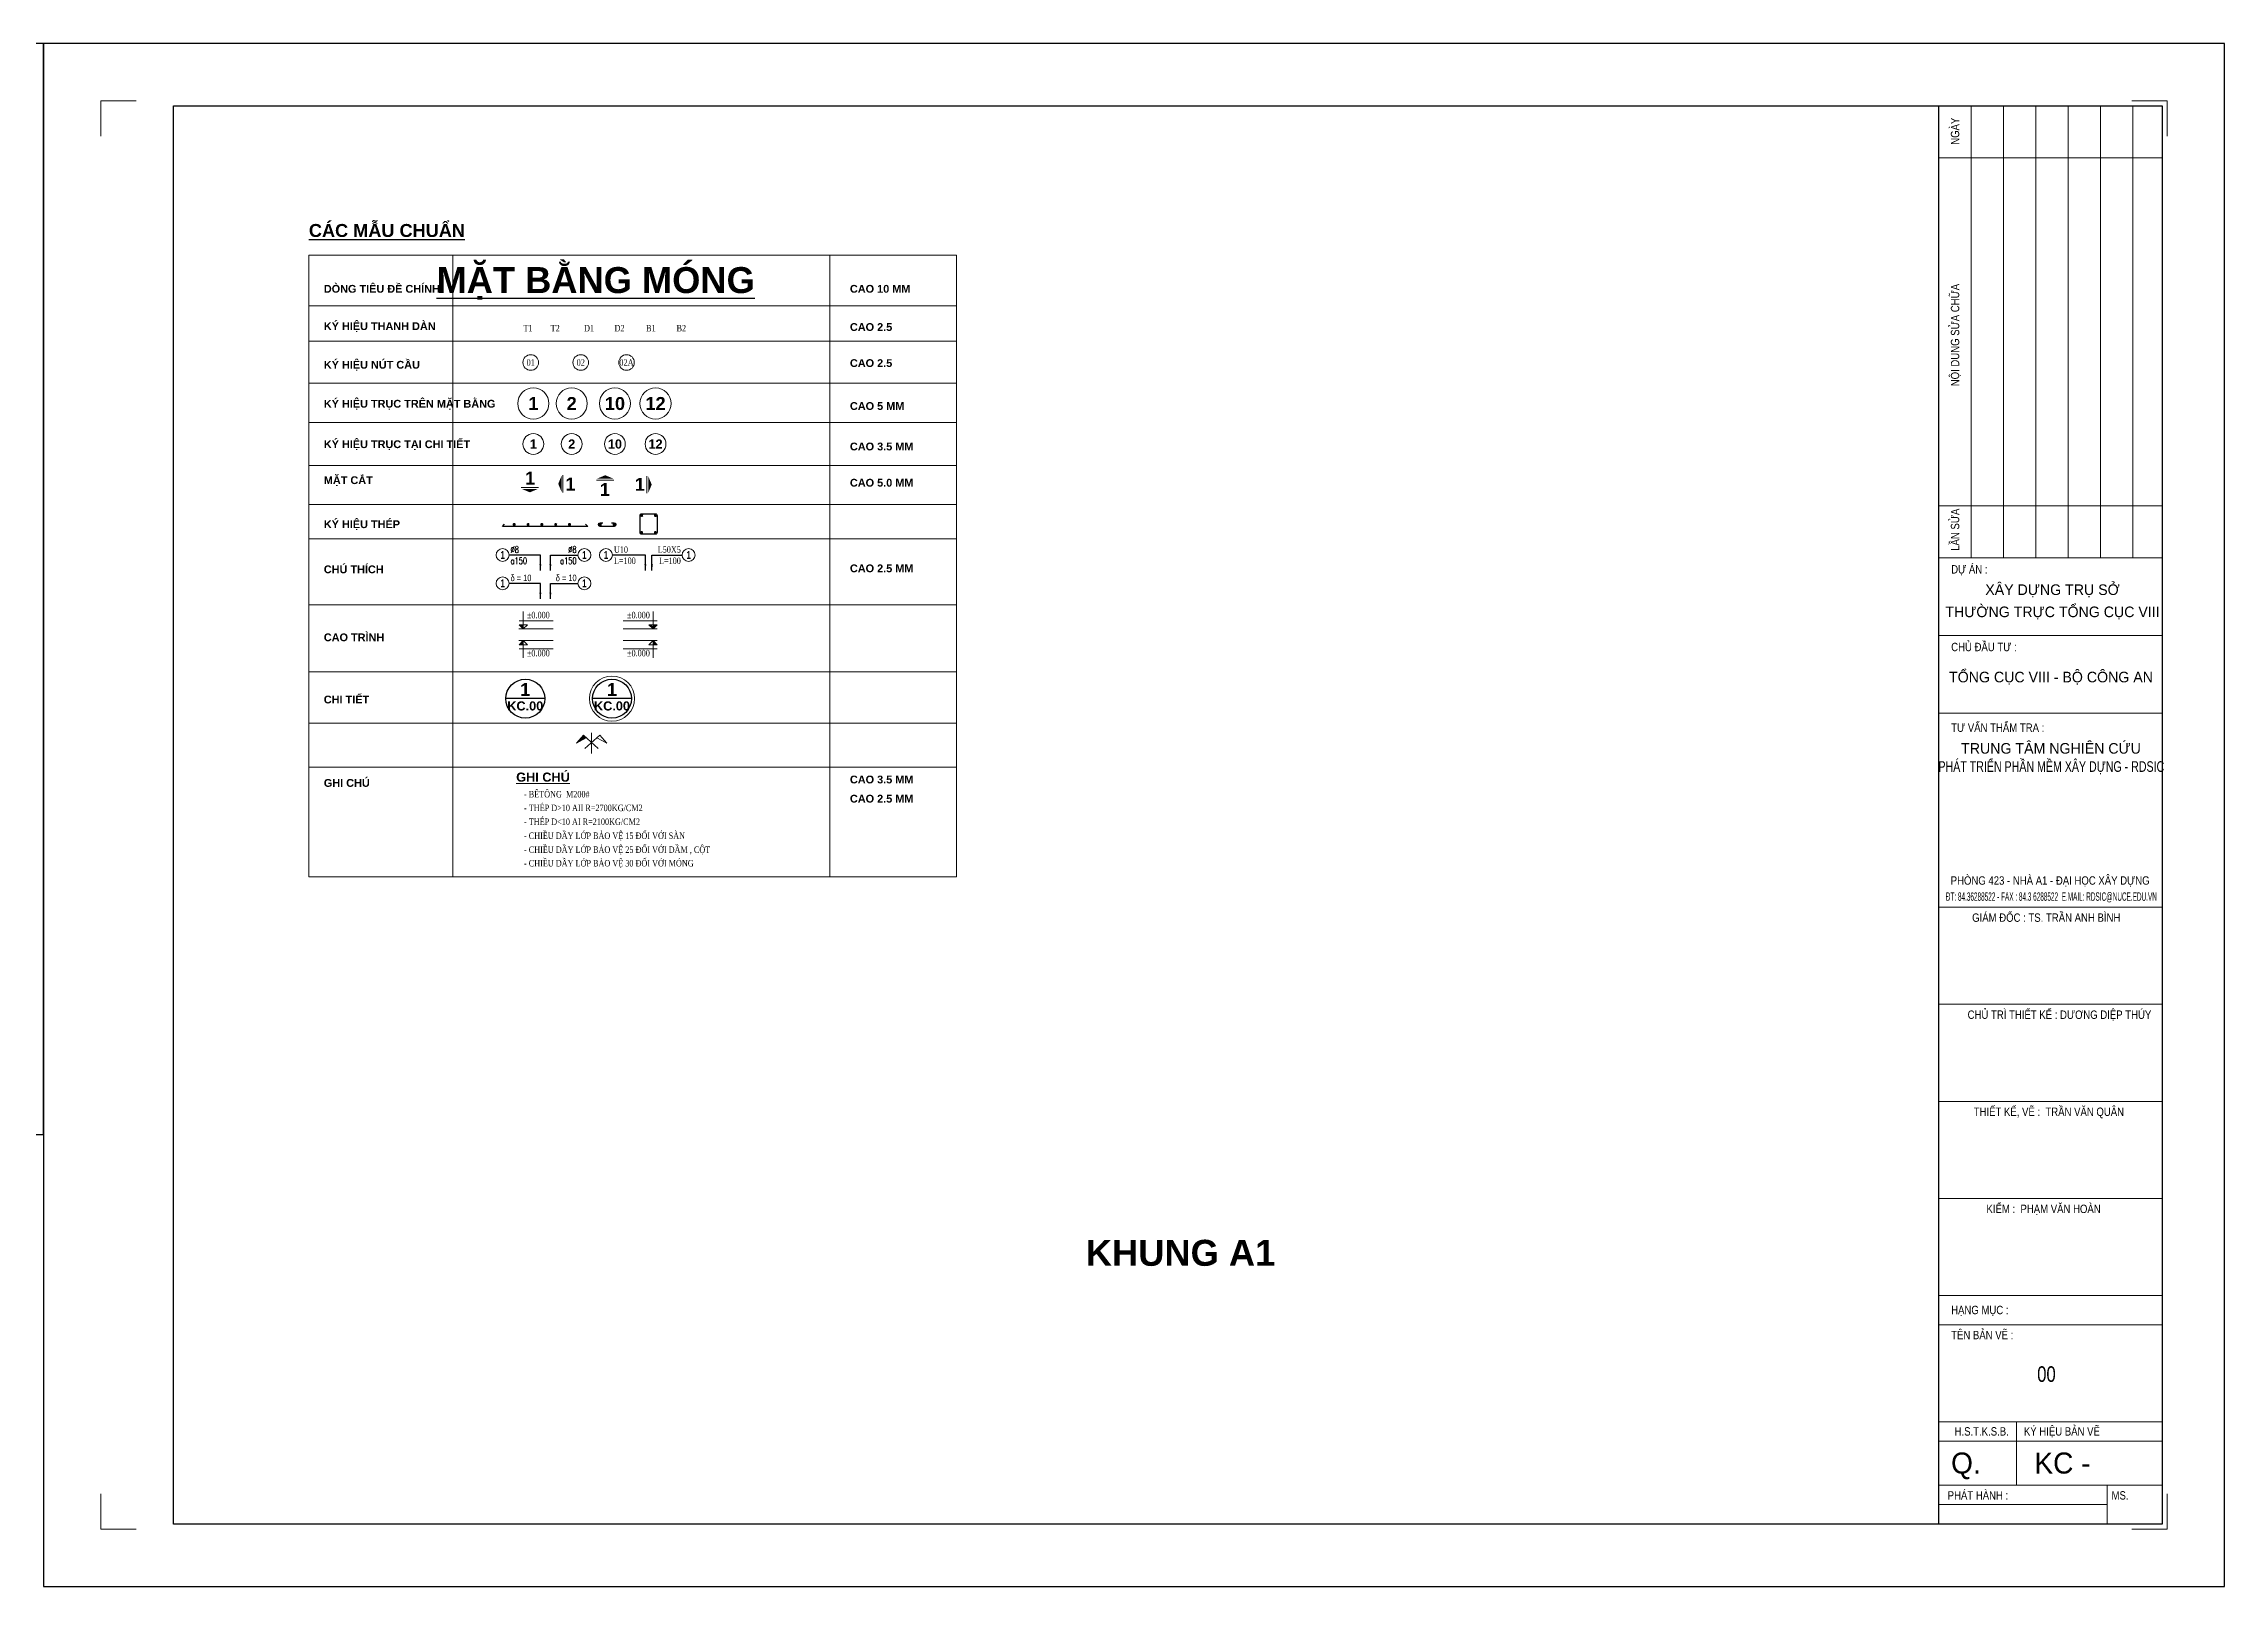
# Model space of a CAD drawing. Header units: millimetres. Extents: x 23 to 2197, y 15 to 1500.
# Drawn here: x 1357 to 2197, y 15 to 609 of the extents above; entities that cross this region are included whole.
import ezdxf
from ezdxf.enums import TextEntityAlignment as Align

# ---------------------------------------------------------------- set-up
doc = ezdxf.new("R2010")
doc.units = ezdxf.units.MM
doc.header["$MEASUREMENT"] = 0
doc.layers.get('0').update_dxf_attribs({"lineweight": 20})
for name, color, linetype, lineweight in [('Dim', 8, 'Continuous', 15), ('nét mảnh', 9, 'Continuous', 13), ('nét đậm', 50, 'Continuous', 30), ('text nhỏ', 3, 'Continuous', 18)]:
    doc.layers.add(name, color=color, linetype=linetype, lineweight=lineweight)
doc.styles.add('.VnAvantH', font='')
doc.styles.add('.VnHelvetlnsH', font='')
doc.styles.add('avanh', font='', dxfattribs={"width": 0.7})
doc.styles.add('romans.shx', font='romans.shx', dxfattribs={"width": 0.75, "bigfont": 'vns.shx'})
doc.styles.add('Symbol', font='Symbol.ttf', dxfattribs={"width": 0.75})
doc.styles.add('vntimeh.shx', font='vntimeh.shx', dxfattribs={"width": 0.75})
doc.styles.get('.VnAvantH').set_extended_font_data('.VnAvantH')
doc.styles.get('.VnHelvetlnsH').set_extended_font_data('.VnHelvetInsH', bold=True)
doc.styles.get('avanh').set_extended_font_data('.VnAvantH')
doc.dimstyles.new('RDSIC', dxfattribs={"dimscale": 2, "dimtxt": 2, "dimasz": 1.2, "dimexe": 1, "dimexo": 0, "dimgap": 0.5, "dimtad": 1, "dimdec": 0, "dimzin": 0, "dimdsep": 46, "dimtxsty": 'romans.shx', "dimblk": 'ARCHTICK', "dimcen": 0.09, "dimdle": 1, "dimclrd": 8, "dimclre": 8, "dimclrt": 3, "dimadec": 0, "dimazin": 0, "dimtfac": 1, "dimtdec": 0, "dimtmove": 0, "dimatfit": 3, "dimfxl": 1, "dimtolj": 1, "dimtzin": 0, "dimarcsym": 0})

# ---------------------------------------------------------------- blocks, each defined once
blk = doc.blocks.new('thep')
at = {"layer": 'nét đậm'}
for p, q in [((-0.5, 0), (0.5, 0)), ((-0.35, 0.35), (0.35, -0.35)), ((0.35, 0.35), (-0.35, -0.35)), ((0, 0.5), (0, -0.5))]:
    blk.add_line(p, q, dxfattribs=at)
at = {"layer": 'nét đậm', "const_width": 0.0833}
blk.add_lwpolyline([(-0.5, 0, 1), (0.5, 0, 1), (-0.5, 0, 1)], format="xyb", dxfattribs=at)
blk = doc.blocks.new("ghichu'")
at = {"color": 8}
blk.add_circle((2.5, 0), 2.5, dxfattribs=at)
at = {"color": 3, "style": 'romans.shx', "width": 0.75}
for tag, p in [('DK', (-0.5, 0.85)), ('KC', (-0.5, -2.97))]:
    blk.add_attdef(tag, text='', height=2, dxfattribs=at).set_placement(p, align=Align.RIGHT)
at = {"color": 7, "style": '.VnHelvetlnsH', "width": 0.75}
blk.add_attdef('SH', text='', height=2.5, dxfattribs=at).set_placement((2.5, 0), align=Align.MIDDLE)
blk = doc.blocks.new('ghichu')
at = {"color": 8}
blk.add_circle((-2.5, 0), 2.5, dxfattribs=at)
at = {"color": 7, "style": '.VnHelvetlnsH', "width": 0.75}
blk.add_attdef('SH', text='', height=2.5, dxfattribs=at).set_placement((-2.5, 0), align=Align.MIDDLE)
at = {"color": 3, "style": 'romans.shx', "width": 0.75}
for tag, p in [('DK', (0.56, 0.85)), ('KC', (0.56, -2.97))]:
    blk.add_attdef(tag, p, '', height=2, dxfattribs=at)
blk = doc.blocks.new('_ArchTick')
at = {"layer": 'Dim', "color": 0, "const_width": 0.15}
blk.add_lwpolyline([(-0.5, -0.5), (0.5, 0.5)], dxfattribs=at)
blk = doc.blocks.new('ct')
blk.add_hatch(color=256).paths.add_polyline_path([(0, 0), (-1.61, 1.6), (0, 1.6)])
at = {"ltscale": 50}
h = blk.add_hatch(dxfattribs=at)
h.set_pattern_fill('ANSI31', color=8, scale=1.406251, style=0)
h.set_pattern_definition([(45, (0, 5e-12), (-3.157, 3.157), [])])
h.paths.add_polyline_path([(0, 1.6), (0, 0), (1.61, 1.6)])
at = {"color": 8, "ltscale": 50}
for p, q in [((11.56, 0), (-1.64, 0)), ((-1.59, 3.14), (11.47, 3.14))]:
    blk.add_line(p, q, dxfattribs=at)
for points in [[(0, 0), (-1.61, 1.6), (0, 1.6)], [(0, 6.69), (0, 0)], [(0, 0), (1.61, 1.6), (0, 1.6)]]:
    blk.add_lwpolyline(points, dxfattribs=at)
at = {"color": 3, "style": 'vntimeh.shx', "width": 0.75}
blk.add_attdef('CT', (1.41, 4.07), '', height=2, dxfattribs=at)
blk = doc.blocks.new('dx')
blk.add_hatch(color=8).paths.add_polyline_path([(-2.07, 6.07), (-3.16, 7.04), (-5.85, 3.99)])
at = {"color": 8}
for p, q in [((-3.16, 7.04), (-5.85, 3.99)), ((-5.85, 3.99), (-2.07, 6.07)), ((2.58, 1.96), (-3.16, 7.04)), ((-2.58, 1.96), (3.16, 7.04)), ((0, 0), (0, 7.95)), ((5.85, 3.99), (2.07, 6.07)), ((3.16, 7.04), (5.85, 3.99))]:
    blk.add_line(p, q, dxfattribs=at)
blk = doc.blocks.new('mct')
at = {"color": 1, "ltscale": 2}
blk.add_line((3.31, 1.83), (-3.31, 1.83), dxfattribs=at)
blk.add_lwpolyline([(0, 0, 0, 6.43, 0), (0, 1.33, 3.75, 3.75, 0)], format="xyseb", dxfattribs=at)
at = {"style": '.VnHelvetlnsH'}
blk.add_attdef('1', text='', height=5, dxfattribs=at).set_placement((0.1, 5.48), align=Align.MIDDLE_CENTER)
blk = doc.blocks.new('ct1a1')
at = {"layer": 'nét đậm'}
blk.add_line((7.5, 0), (-7.5, 0), dxfattribs=at)
blk.add_circle((0, 0), 7.5, dxfattribs=at)
at = {"color": 0, "style": '.VnHelvetlnsH'}
for tag, height, p in [('TEN', 5, (0, 3.51)), ('KC', 3.5, (0, -2.81))]:
    blk.add_attdef(tag, text='', height=height, dxfattribs=at).set_placement(p, align=Align.MIDDLE_CENTER)
blk = doc.blocks.new('ct2a1')
at = {"layer": 'nét mảnh'}
blk.add_circle((0, 0), 8.7, dxfattribs=at)
at = {"layer": 'nét đậm'}
blk.add_line((7.5, 0), (-7.5, 0), dxfattribs=at)
blk.add_circle((0, 0), 7.5, dxfattribs=at)
at = {"color": 0, "style": '.VnHelvetlnsH'}
for tag, height, p in [('TEN', 5, (0, 3.51)), ('KC', 3.5, (0, -2.81))]:
    blk.add_attdef(tag, text='', height=height, dxfattribs=at).set_placement(p, align=Align.MIDDLE_CENTER)
blk = doc.blocks.new('A3')
at = {"ltscale": 3}
for p, q in [((365, 198.03), (408, 198.03)), ((365, 183.08), (408, 183.08)), ((365, 168.13), (408, 168.13)), ((365, 130.75), (408, 130.75)), ((365, 112.06), (408, 112.06)), ((365, 93.37), (408, 93.37)), ((365, 74.68), (408, 74.68)), ((365, 55.99), (408, 55.99)), ((365, 50.38), (408, 50.38)), ((365, 31.69), (408, 31.69)), ((379.95, 31.69), (379.95, 19.48)), ((365, 27.95), (408, 27.95)), ((365, 19.48), (408, 19.48)), ((397.4, 19.48), (397.4, 12)), ((365, 15.74), (397.4, 15.74))]:
    blk.add_line(p, q, dxfattribs=at)
at = {"layer": 'Defpoints', "lineweight": -3}
blk.add_lwpolyline([(0, 0), (420, 0), (420, 297), (0, 297)], close=True, dxfattribs=at)
at = {"layer": 'Defpoints', "lineweight": -2}
for points in [[(17.81, 286), (11, 286), (11, 279.19)], [(402.19, 286), (409, 286), (409, 279.19)], [(17.81, 11), (11, 11), (11, 17.81)], [(402.19, 11), (409, 11), (409, 17.81)]]:
    blk.add_lwpolyline(points, dxfattribs=at)
at = {"layer": 'nét mảnh', "ltscale": 3}
for p, q in [((371.23, 198.03), (371.23, 285)), ((377.46, 198.03), (377.46, 285)), ((383.69, 198.03), (383.69, 285)), ((389.92, 198.03), (389.92, 285)), ((396.15, 198.03), (396.15, 285)), ((402.38, 198.03), (402.38, 285)), ((365, 275.03), (408, 275.03)), ((365, 208), (408, 208))]:
    blk.add_line(p, q, dxfattribs=at)
at = {"layer": 'nét đậm'}
blk.add_line((365, 12), (365, 285), dxfattribs=at)
blk.add_lwpolyline([(25, 285), (408, 285), (408, 12), (25, 12)], close=True, dxfattribs=at)
at = {"ltscale": 3, "style": 'avanh', "width": 0.85}
for s, height, p in [('NGµY', 1.62, (368.94, 277.53)), ('NéI DUNG SöA CH÷A', 1.6198, (368.94, 231.04)), ('lÇn söa', 1.62, (368.94, 199.36))]:
    blk.add_text(s, height=height, rotation=90, dxfattribs=at).set_placement(p)
for s, height, p in [('Dù ¸N :', 1.62, (367.38, 194.99)), ('CHñ §ÇU T¦ :', 1.6198, (367.38, 180.04)), ('Phßng 423 - nhµ a1 - ®¹i häc x©y dùng', 1.6198, (367.29, 135.08)), ('H¹NG MôC :', 1.62, (367.38, 52.4))]:
    blk.add_text(s, height=height, dxfattribs=at).set_placement(p)
at = {"ltscale": 3, "style": 'avanh'}
for s, p in [('x©y dùng trô së', (386.9, 190.86)), ('th\xadêng trùc tæng côc Viii', (386.9, 186.59)), ('Tæng côc viii - Bé c«ng an', (386.61, 174.04)), ('trung t©m nghiªn cøu', (386.61, 160.31))]:
    blk.add_text(s, height=2.0409, dxfattribs=at).set_placement(p, align=Align.CENTER)
at = {"ltscale": 3, "style": 'avanh', "width": 0.75}
blk.add_text('ph¸t triÓn phÇn mÒm x©y dùng - RDSic', height=2.0409, dxfattribs=at).set_placement((386.67, 156.81), align=Align.CENTER)
at = {"ltscale": 3, "style": 'avanh', "width": 0.466382}
blk.add_text('§T: 84.36288522 - FAX : 84.3 6288522  E.mail: rdsic@nuce.edu.vn', height=1.6198, dxfattribs=at).set_placement((366.35, 131.99), (407, 131.99), align=Align.FIT)
at = {"ltscale": 3, "style": 'avanh'}
for s, p in [('Q.', (367.36, 21.72)), ('Kc - ', (383.4, 21.72))]:
    blk.add_text(s, height=4.049, dxfattribs=at).set_placement(p)
at = {"layer": 'text nhỏ', "ltscale": 3, "style": 'avanh', "width": 0.85}
for s, height, p in [('T¦ VÊN ThÈm tra :', 1.6198, (367.38, 164.51)), ('GI¸M §èC : TS. trÇn anh b×nh', 1.6198, (371.42, 127.94)), ('CHñ TR× thiÕt kÕ : d\xad¬ng diÖp thóy', 1.6198, (370.55, 109.25)), ('THIÕT KÕ, VÏ :  TrÇn v¨n qu©n', 1.6198, (371.72, 90.56)), ('KIÓM :  ph¹m v¨n hoµn', 1.6198, (374.18, 71.87)), ('T£N B¶N VÏ :', 1.6198, (367.38, 47.57)), ('H.S.T.K.S.B.', 1.6198, (368.04, 29.03)), ('Ký HIÖU B¶N VÏ', 1.6198, (381.39, 29.03)), ('PH¸T HµNH :', 1.6198, (366.71, 16.71)), ('MS.', 1.62, (398.27, 16.71))]:
    blk.add_text(s, height=height, dxfattribs=at).set_placement(p)

msp = doc.modelspace()

# ---------------------------------------------------------------- linework, layer by layer
for p, q in [((1459.29, 527.78), (1708.74, 527.78)), ((1459.29, 288.36), (1459.29, 527.78)), ((1514.64, 527.78), (1514.64, 288.36)), ((1659.87, 527.78), (1659.87, 288.36)), ((1708.74, 527.78), (1708.74, 288.36)), ((1459.29, 508.28), (1708.74, 508.28)), ((1459.29, 494.63), (1708.74, 494.63)), ((1459.29, 478.46), (1708.74, 478.46)), ((1459.29, 463.4), (1708.74, 463.4)), ((1459.29, 446.83), (1708.74, 446.83)), ((1459.29, 431.72), (1708.74, 431.72)), ((1459.29, 418.51), (1708.74, 418.51)), ((1459.29, 393.1), (1708.74, 393.1)), ((1459.29, 367.31), (1708.74, 367.31)), ((1459.29, 347.56), (1708.74, 347.56)), ((1459.29, 330.65), (1708.74, 330.65)), ((1708.74, 288.36), (1459.29, 288.36))]:
    msp.add_line(p, q)
at = {"layer": 'nét mảnh'}
for centre, radius in [((1544.71, 486.44), 3), ((1563.98, 486.44), 3), ((1581.6, 486.44), 3), ((1545.71, 470.65), 6), ((1560.49, 470.65), 6), ((1577.14, 470.65), 6), ((1592.78, 470.65), 6), ((1545.71, 455.06), 4), ((1560.49, 455.06), 4), ((1577.14, 455.06), 4), ((1592.78, 455.06), 4)]:
    msp.add_circle(centre, radius, dxfattribs=at)
at = {"layer": 'nét đậm', "ltscale": 5}
msp.add_lwpolyline([(1565.85, 424.18), (1566.7, 423.34), (1533.78, 423.34), (1534.63, 424.18)], dxfattribs=at)
msp.add_lwpolyline([(1575.82, 424.74), (1576.82, 424.74, -1), (1576.82, 423.34), (1571.49, 423.34, -1), (1571.49, 424.74), (1572.49, 424.74)], format="xyb", dxfattribs=at)
at = {"layer": 'nét đậm'}
msp.add_lwpolyline([(1587.44, 428.16), (1592.77, 428.16, -0.414214), (1593.37, 427.56), (1593.37, 420.94, -0.414214), (1592.77, 420.34), (1587.44, 420.34, -0.414214), (1586.84, 420.94), (1586.84, 427.56, -0.414214)], format="xyb", close=True, dxfattribs=at)

# ---------------------------------------------------------------- block references
for p, xscale, yscale, zscale in [((763.08, 189.17), 1.414285714286962, 1.414285714286962, 1.414285714285714), ((1357.08, 15.21), 2, 2, 2)]:
    msp.add_blockref('A3', p, dxfattribs=dict(xscale=xscale, yscale=yscale, zscale=zscale))
ref = msp.add_blockref('mct', (1573.41, 443.03), dxfattribs=dict(rotation=180))
ref.add_attrib('1', '1', dxfattribs={"height": 5, "style": '.VnHelvetlnsH'}).set_placement((1573.3, 437.55), align=Align.MIDDLE_CENTER)
for name, p, values in [('mct', (1544.38, 436.46), {'1': '1'}), ('ct1a1', (1542.6, 357.02), {'KC': 'kc.00', 'TEN': '1'}), ('ct2a1', (1576, 357.02), {'KC': 'kc.00', 'TEN': '1'})]:
    msp.add_blockref(name, p).add_auto_attribs(values)
ref = msp.add_blockref('mct', (1555.3, 439.73), dxfattribs=dict(rotation=270))
ref.add_attrib('1', '1', dxfattribs={"height": 5, "style": '.VnHelvetlnsH'}).set_placement((1559.99, 439.62), align=Align.MIDDLE_CENTER)
ref = msp.add_blockref('mct', (1591.31, 439.43), dxfattribs=dict(rotation=90))
ref.add_attrib('1', '1', dxfattribs={"height": 5, "style": '.VnHelvetlnsH'}).set_placement((1586.78, 439.53), align=Align.MIDDLE_CENTER)
ref = msp.add_blockref('ghichu', (1536.38, 412.32))
ref.add_attrib('SH', '1', dxfattribs={"color": 7, "height": 3, "style": '.VnHelvetlnsH', "width": 0.75}).set_placement((1533.88, 412.32), align=Align.MIDDLE)
ref.add_attrib('DK', '%%c8', (1536.95, 413.17), dxfattribs={"color": 3, "height": 2.5, "style": 'romans.shx', "width": 0.75})
ref.add_attrib('KC', 'a150', (1536.95, 408.85), dxfattribs={"color": 3, "height": 2.5, "style": 'romans.shx', "width": 0.75})
ref = msp.add_blockref("ghichu'", (1562.88, 412.32))
ref.add_attrib('SH', '1', dxfattribs={"color": 7, "height": 3, "style": '.VnHelvetlnsH', "width": 0.75}).set_placement((1565.38, 412.32), align=Align.MIDDLE)
ref.add_attrib('DK', '%%c8', dxfattribs={"color": 3, "height": 2.5, "style": 'romans.shx', "width": 0.75}).set_placement((1562.38, 413.17), align=Align.RIGHT)
ref.add_attrib('KC', 'a150', dxfattribs={"color": 3, "height": 2.5, "style": 'romans.shx', "width": 0.75}).set_placement((1562.38, 408.85), align=Align.RIGHT)
ref = msp.add_blockref('ghichu', (1576.19, 412.32))
ref.add_attrib('SH', '1', dxfattribs={"color": 7, "height": 3, "style": '.VnHelvetlnsH', "width": 0.75}).set_placement((1573.69, 412.32), align=Align.MIDDLE)
ref.add_attrib('DK', 'u10', (1576.75, 413.17), dxfattribs={"color": 3, "height": 2.5, "style": 'vntimeh.shx', "width": 0.75})
ref.add_attrib('KC', 'l=100', (1576.75, 408.85), dxfattribs={"color": 3, "height": 2.5, "style": 'vntimeh.shx', "width": 0.75})
ref = msp.add_blockref("ghichu'", (1603.03, 412.32))
ref.add_attrib('SH', '1', dxfattribs={"color": 7, "height": 3, "style": '.VnHelvetlnsH', "width": 0.75}).set_placement((1605.53, 412.32), align=Align.MIDDLE)
ref.add_attrib('DK', 'l50x5', dxfattribs={"color": 3, "height": 2.5, "style": 'vntimeh.shx', "width": 0.75}).set_placement((1602.54, 413.17), align=Align.RIGHT)
ref.add_attrib('KC', 'l=100', dxfattribs={"color": 3, "height": 2.5, "style": 'vntimeh.shx', "width": 0.75}).set_placement((1602.54, 408.85), align=Align.RIGHT)
ref = msp.add_blockref('ghichu', (1536.38, 401.41))
ref.add_attrib('SH', '1', dxfattribs={"color": 7, "height": 3, "style": '.VnHelvetlnsH', "width": 0.75}).set_placement((1533.88, 401.41), align=Align.MIDDLE)
ref.add_attrib('DK', 'd = 10', (1536.95, 402.25), dxfattribs={"color": 3, "height": 2.5, "style": 'Symbol', "width": 0.75})
ref = msp.add_blockref("ghichu'", (1562.88, 401.41))
ref.add_attrib('SH', '1', dxfattribs={"color": 7, "height": 3, "style": '.VnHelvetlnsH', "width": 0.75}).set_placement((1565.38, 401.41), align=Align.MIDDLE)
ref.add_attrib('DK', 'd = 10', dxfattribs={"color": 3, "height": 2.5, "style": 'Symbol', "width": 0.75}).set_placement((1562.38, 402.25), align=Align.RIGHT)
ref = msp.add_blockref('ct', (1541.82, 383.88))
ref.add_attrib('CT', '%%p0.000', (1543.23, 387.95), dxfattribs={"color": 3, "height": 2.5, "style": 'vntimeh.shx', "width": 0.75})
ref = msp.add_blockref('ct', (1591.81, 383.88), dxfattribs=dict(xscale=-1))
ref.add_attrib('CT', '%%p0.000', dxfattribs={"color": 3, "height": 2.5, "style": 'vntimeh.shx', "width": 0.75}).set_placement((1590.61, 387.95), align=Align.RIGHT)
ref = msp.add_blockref('ct', (1541.82, 379.37), dxfattribs=dict(xscale=-1, rotation=180))
ref.add_attrib('CT', '%%p0.000', (1543.23, 373.3), dxfattribs={"color": 3, "height": 2.5, "style": 'vntimeh.shx', "width": 0.75})
ref = msp.add_blockref('ct', (1591.81, 379.37), dxfattribs=dict(rotation=180))
ref.add_attrib('CT', '%%p0.000', dxfattribs={"color": 3, "height": 2.5, "style": 'vntimeh.shx', "width": 0.75}).set_placement((1590.61, 373.3), align=Align.RIGHT)
msp.add_blockref('dx', (1568.14, 335.92))
for p in [(1538.33, 424.04), (1543.66, 424.04), (1548.98, 424.04), (1554.31, 424.04), (1559.64, 424.04), (1571.49, 424.04), (1576.82, 424.04), (1587.44, 427.56)]:
    msp.add_blockref('thep', p, dxfattribs=at)
at = {"layer": 'nét đậm', "xscale": -1, "rotation": 180}
msp.add_blockref('thep', (1587.44, 420.94), dxfattribs=at)
at = {"layer": 'nét đậm', "xscale": -1}
msp.add_blockref('thep', (1592.77, 427.56), dxfattribs=at)
at = {"layer": 'nét đậm', "rotation": 180}
msp.add_blockref('thep', (1592.77, 420.94), dxfattribs=at)

# ---------------------------------------------------------------- texts
at = {"color": 7, "lineweight": -2, "style": '.VnHelvetlnsH'}
for s, height, p in [('%%uc¸c mÉu chuÈn', 5, (1459.25, 534.77)), ('dßng tiªu ®Ò chÝnh', 3, (1465.01, 513.31)), ('cao 10 mm', 3, (1667.66, 513.31)), ('ký hiÖu thanh dµn', 3, (1465.01, 498.93)), ('cao 2.5', 3, (1667.66, 498.6)), ('ký hiÖu nót cÇu', 3, (1465.01, 484.06)), ('cao 2.5', 3, (1667.66, 484.71)), ('ký hiÖu trôc trªn mÆt b»ng', 3, (1465.01, 469.06)), ('cao 5 mm', 3, (1667.66, 468.18)), ('ký hiÖu trôc t¹i chi tiÕt', 3, (1465.01, 453.48)), ('cao 3.5 mm', 3, (1667.66, 452.6)), ('mÆt c¾t', 3, (1465.01, 439.63)), ('cao 5.0 mm', 3, (1667.66, 438.65)), ('ký hiÖu thÐp', 3, (1465.01, 422.67)), ('chó thÝch', 3, (1465.01, 405.3)), ('cao 2.5 mm', 3, (1667.66, 405.68)), ('cao tr×nh', 3, (1465.01, 379.12)), ('chi tiÕt', 3, (1465.01, 355.18)), ('ghi chó', 3, (1465.01, 323.06)), ('cao 3.5 mm', 3, (1667.66, 324.38)), ('cao 2.5 mm', 3, (1667.66, 317))]:
    msp.add_text(s, height=height, dxfattribs=at).set_placement(p)
msp.add_text('%%UmÆt b»ng mãng', height=10, dxfattribs=at).set_placement((1569.71, 518.17), align=Align.MIDDLE_CENTER)
at = {"color": 3, "style": 'vntimeh.shx'}
for s, width, p in [('t1 ', 0.75, (1544.03, 499.66)), ('t2', 0.75, (1554.14, 499.66)), ('d1', 0.75, (1567.18, 499.66)), ('d2', 0.75, (1578.91, 499.66)), ('b1', 0.75, (1590.99, 499.66)), ('b2', 0.75, (1602.72, 499.66)), ('01', 0.7, (1544.71, 486.44)), ('02', 0.7, (1563.98, 486.44)), ('02a', 0.7, (1581.6, 486.44))]:
    msp.add_text(s, height=2.5, dxfattribs=dict(at, width=width)).set_placement(p, align=Align.MIDDLE_CENTER)
at = {"color": 0, "style": '.VnHelvetlnsH'}
for s, height, p in [('1', 5, (1545.71, 470.65)), ('2', 5, (1560.49, 470.65)), ('10', 5, (1577.14, 470.65)), ('12', 5, (1592.78, 470.65)), ('1', 3.5, (1545.71, 455.06)), ('2', 3.5, (1560.49, 455.06)), ('10', 3.5, (1577.14, 455.06)), ('12', 3.5, (1592.78, 455.06))]:
    msp.add_text(s, height=height, dxfattribs=at).set_placement(p, align=Align.MIDDLE_CENTER)
msp.add_text('%%ughi chó', height=3.5, dxfattribs=at).set_placement((1549.44, 327.28), align=Align.MIDDLE)
at = {"color": 3, "style": 'vntimeh.shx', "width": 0.75}
for s, p in [('- bªt«ng  m200#', (1542.11, 318.97)), ('- thÐp d>10 aii r=2700KG/CM2', (1542.11, 313.7)), ('- thÐp d<10 ai r=2100KG/CM2', (1542.11, 308.38)), ('- chiÒu dÇy líp b¶o vÖ 15 ®èi víi sµn', (1542.11, 303)), ('- chiÒu dÇy líp b¶o vÖ 25 ®èi víi dÇm , cét', (1542.11, 297.62)), ('- chiÒu dÇy líp b¶o vÖ 30 ®èi víi mãng', (1542.11, 292.39))]:
    msp.add_text(s, height=2.5, dxfattribs=at).set_placement(p)
at = {"color": 7, "style": '.VnHelvetlnsH'}
msp.add_text('khung a1', height=10, dxfattribs=at).set_placement((1831.48, 138.64), align=Align.RIGHT)
at = {"style": '.VnAvantH', "width": 0.8}
msp.add_text('00', height=6, dxfattribs=at).set_placement((2128.54, 96.95), align=Align.MIDDLE_CENTER)

# ---------------------------------------------------------------- leaders
for points in [[(1548.42, 406.38), (1548.42, 412.32), (1536.38, 412.32)], [(1552.29, 406.38), (1552.29, 412.32), (1562.88, 412.32)], [(1588.87, 406.38), (1588.87, 412.32), (1576.19, 412.32)], [(1591.39, 406.38), (1591.39, 412.32), (1603.03, 412.32)], [(1548.42, 395.46), (1548.42, 401.41), (1536.38, 401.41)], [(1552.29, 395.46), (1552.29, 401.41), (1562.88, 401.41)]]:
    msp.add_leader(points, dimstyle='RDSIC', override={"dimgap": 0.5, "dimtad": 0})

doc.saveas('drawing.dxf')
